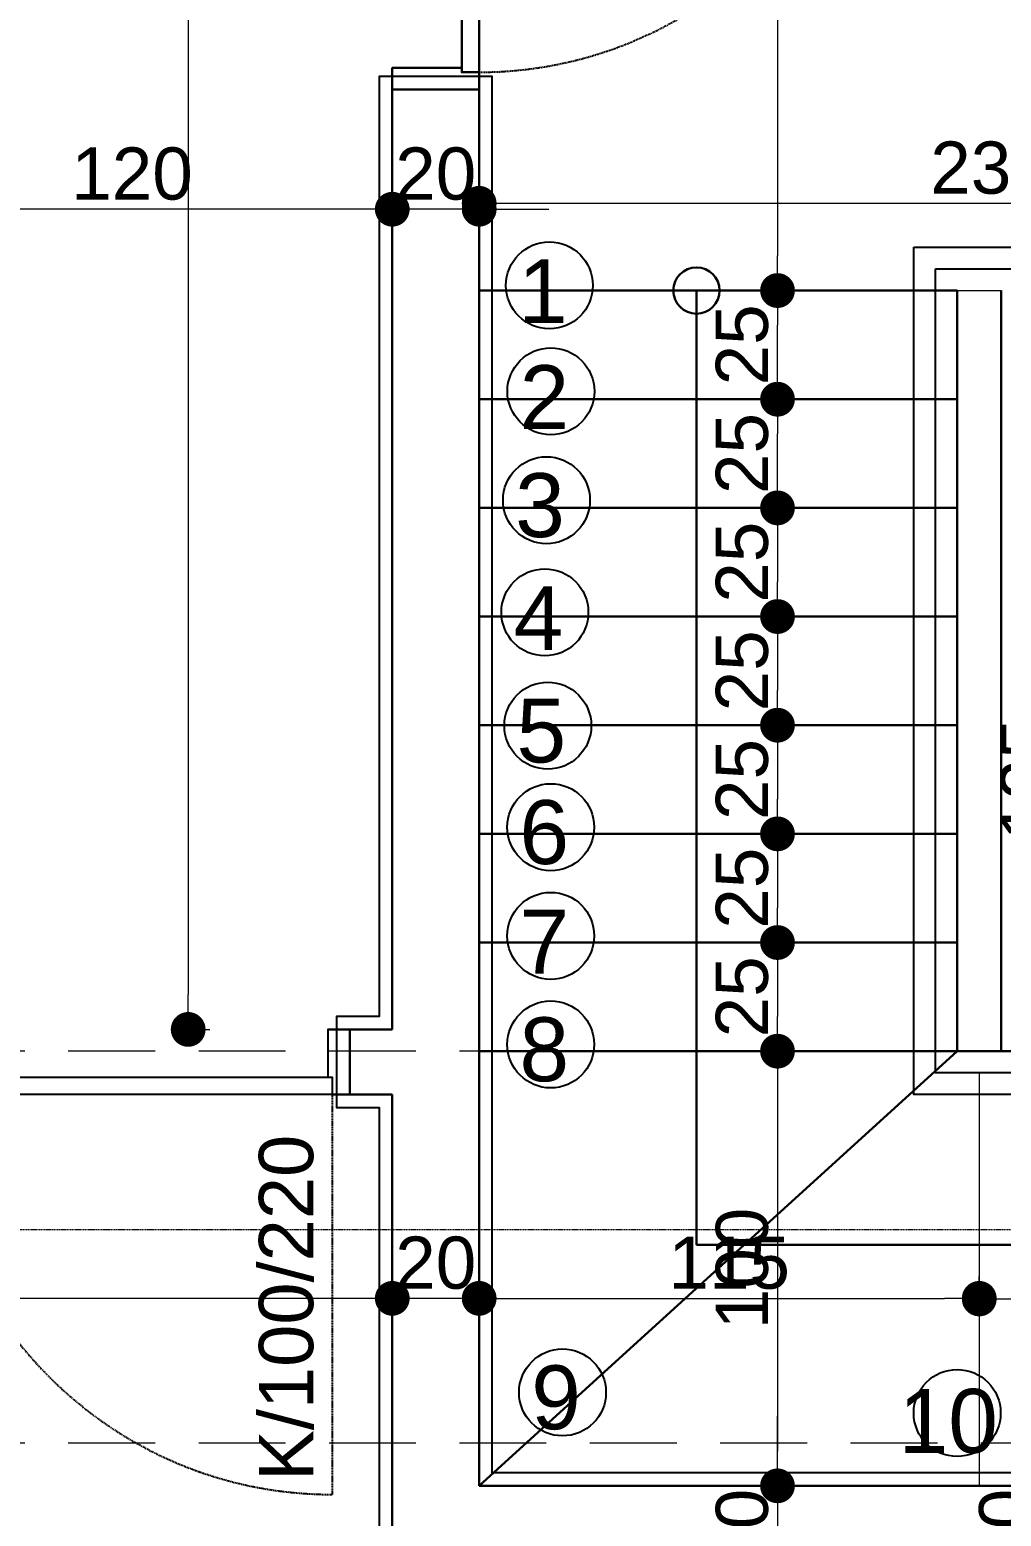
# Model space of a CAD drawing. Header units: millimetres. Extents: x 38129 to 72024, y -56282 to 16512.
# Drawn here: x 54794.2 to 55017.7, y -44767.4 to -44425.4 of the extents above; entities that cross this region are included whole.
import ezdxf

# ---------------------------------------------------------------- set-up
doc = ezdxf.new("R2010")
doc.units = ezdxf.units.MM
doc.linetypes.add('HIDDEN', pattern=[0.375, 0.25, -0.125])
for name, color, linetype, lineweight in [('AKS', 55, 'HIDDEN', 0), ('DIŞÖLÇÜ', 37, 'Continuous', 0), ('DUVAR', 255, 'Continuous', 30), ('KAPI', 4, 'Continuous', 30), ('M', 210, 'Continuous', 30), ('pencere+KAPI', 1, 'Continuous', 0), ('ölçü İÇ', 31, 'Continuous', 0)]:
    doc.layers.add(name, color=color, linetype=linetype, lineweight=lineweight)
for name, color, linetype in [('HIDDEN', 1, 'HIDDEN'), ('sıva', 41, 'Continuous'), ('tefriş', 42, 'Continuous')]:
    doc.layers.add(name, color=color, linetype=linetype)
doc.styles.add('icdisolcu_yazi', font='arial.ttf')
doc.styles.get("Standard").update_dxf_attribs({"font": 'arial.ttf'})
doc.styles.add('style1', font='arial.ttf')
doc.dimstyles.new('İç Ölçü', dxfattribs={"dimtxt": 12, "dimasz": 8, "dimexe": 5, "dimexo": 0, "dimgap": 2, "dimtad": 1, "dimdec": 0, "dimzin": 12, "dimdsep": 46, "dimtxsty": 'icdisolcu_yazi', "dimblk": 'DOT', "dimcen": 8, "dimdle": 5, "dimclrd": 256, "dimclre": 256, "dimclrt": 7, "dimadec": 0, "dimazin": 3, "dimtfac": 1, "dimtdec": 0, "dimtix": 1, "dimtmove": 2, "dimatfit": 3, "dimldrblk": 'DOT', "dimfxl": 0, "dimtolj": 1, "dimtzin": 0, "dimlwd": -1, "dimlwe": -1, "dimarcsym": 0})

# ---------------------------------------------------------------- blocks, each defined once
blk = doc.blocks.new('*U7')
for p, q in [((4, 0), (0, 0)), ((96, 0), (100, 0))]:
    blk.add_line(p, q)
blk.add_lwpolyline([(4, 0), (96, 0), (96, -4), (4, -4)], close=True)
for points in [[(0, -20), (5, -20), (5, -4)], [(100, -20), (95, -20), (95, -4)]]:
    blk.add_lwpolyline(points)
at = {"layer": 'DUVAR'}
for p, q in [((0, 0), (0, -20)), ((100, 0), (100, -20))]:
    blk.add_line(p, q, dxfattribs=at)
at = {"layer": 'HIDDEN'}
blk.add_line((4, 0), (4, 92), dxfattribs=at)
blk.add_arc((4, 0), 92, 360, 90, dxfattribs=at)
blk = doc.blocks.new('_Dot')
at = {"color": 0, "lineweight": -2}
blk.add_line((-0.5, 0), (-1, 0), dxfattribs=at)
at = {"color": 0, "lineweight": 30, "const_width": 0.5}
blk.add_lwpolyline([(-0.25, 0, 1), (0.25, 0, 1)], format="xyb", close=True, dxfattribs=at)
blk = doc.blocks.new('*D1805')
at = {"layer": 'Defpoints', "color": 0, "lineweight": 120, "transparency": 16777216}
for p in [(54966.25, -44760.44), (54966.25, -44780.44), (54966.28, -44780.44)]:
    blk.add_point(p, dxfattribs=at)
at = {"layer": 'ölçü İÇ', "linetype": 'Continuous', "transparency": 16777216}
for p, q in [((54966.25, -44752.44), (54966.25, -44744.44)), ((54966.25, -44760.44), (54966.25, -44780.44)), ((54966.25, -44788.44), (54966.25, -44796.44))]:
    blk.add_line(p, q, dxfattribs=at)
at = {"layer": 'ölçü İÇ', "transparency": 16777216}
for p, q in [((54966.25, -44760.44), (54961.25, -44760.44)), ((54966.28, -44780.44), (54961.25, -44780.44))]:
    blk.add_line(p, q, dxfattribs=at)
at = {"layer": 'ölçü İÇ', "transparency": 16777216, "xscale": 8, "yscale": 8, "zscale": 8}
for p, rotation in [((54966.25, -44760.44), 270), ((54966.25, -44780.44), 90)]:
    blk.add_blockref('_Dot', p, dxfattribs=dict(at, rotation=rotation))
at = {"layer": 'ölçü İÇ', "color": 7, "transparency": 16777216, "insert": (54958.13, -44770.44), "char_height": 12, "attachment_point": 5, "rotation": 90, "style": 'icdisolcu_yazi'}
blk.add_mtext('\\A1;20', dxfattribs=at)
blk = doc.blocks.new('*D1806')
at = {"layer": 'Defpoints', "color": 0, "lineweight": 120, "transparency": 16777216}
for p in [(55026.83, -44760.44), (55026.83, -44780.44), (55062.13, -44780.44)]:
    blk.add_point(p, dxfattribs=at)
at = {"layer": 'ölçü İÇ', "linetype": 'Continuous', "transparency": 16777216}
for p, q in [((55026.83, -44752.44), (55026.83, -44744.44)), ((55026.83, -44760.44), (55026.83, -44780.44)), ((55026.83, -44788.44), (55026.83, -44796.44))]:
    blk.add_line(p, q, dxfattribs=at)
at = {"layer": 'ölçü İÇ', "transparency": 16777216}
for p, q in [((55026.83, -44760.44), (55031.83, -44760.44)), ((55031.83, -44780.44), (55021.83, -44780.44))]:
    blk.add_line(p, q, dxfattribs=at)
at = {"layer": 'ölçü İÇ', "transparency": 16777216, "xscale": 8, "yscale": 8, "zscale": 8}
for p, rotation in [((55026.83, -44760.44), 270), ((55026.83, -44780.44), 90)]:
    blk.add_blockref('_Dot', p, dxfattribs=dict(at, rotation=rotation))
at = {"layer": 'ölçü İÇ', "color": 7, "transparency": 16777216, "insert": (55018.7, -44770.44), "char_height": 12, "attachment_point": 5, "rotation": 90, "style": 'icdisolcu_yazi'}
blk.add_mtext('\\A1;20', dxfattribs=at)
blk = doc.blocks.new('*D1816')
at = {"layer": 'Defpoints', "color": 0, "lineweight": 120, "transparency": 16777216}
for p in [(54877.6, -44717.31), (54897.6, -44717.31), (54877.6, -44735.17)]:
    blk.add_point(p, dxfattribs=at)
at = {"layer": 'ölçü İÇ', "transparency": 16777216}
for p, q in [((54877.6, -44722.31), (54877.6, -44712.31)), ((54897.6, -44717.31), (54897.6, -44712.31))]:
    blk.add_line(p, q, dxfattribs=at)
at = {"layer": 'ölçü İÇ', "linetype": 'Continuous', "transparency": 16777216}
for p, q in [((54869.6, -44717.31), (54861.6, -44717.31)), ((54897.6, -44717.31), (54877.6, -44717.31)), ((54905.6, -44717.31), (54913.6, -44717.31))]:
    blk.add_line(p, q, dxfattribs=at)
at = {"layer": 'ölçü İÇ', "transparency": 16777216, "xscale": 8, "yscale": 8, "zscale": 8}
blk.add_blockref('_Dot', (54877.6, -44717.31), dxfattribs=at)
at = {"layer": 'ölçü İÇ', "transparency": 16777216, "xscale": 8, "yscale": 8, "zscale": 8, "rotation": 180}
blk.add_blockref('_Dot', (54897.6, -44717.31), dxfattribs=at)
at = {"layer": 'ölçü İÇ', "color": 7, "transparency": 16777216, "insert": (54887.6, -44709.18), "char_height": 12, "attachment_point": 5, "style": 'icdisolcu_yazi'}
blk.add_mtext('\\A1;20', dxfattribs=at)
blk = doc.blocks.new('*D1817')
at = {"layer": 'Defpoints', "color": 0, "lineweight": 120, "transparency": 16777216}
for p in [(54602.6, -44688.65), (54602.6, -44717.31), (54877.6, -44717.31)]:
    blk.add_point(p, dxfattribs=at)
at = {"layer": 'ölçü İÇ', "transparency": 16777216}
for p, q in [((54602.6, -44712.31), (54602.6, -44722.31)), ((54877.6, -44717.31), (54877.6, -44722.31))]:
    blk.add_line(p, q, dxfattribs=at)
at = {"layer": 'ölçü İÇ', "linetype": 'Continuous', "transparency": 16777216}
blk.add_line((54869.6, -44717.31), (54610.6, -44717.31), dxfattribs=at)
at = {"layer": 'ölçü İÇ', "transparency": 16777216, "xscale": 8, "yscale": 8, "zscale": 8, "rotation": 180}
blk.add_blockref('_Dot', (54602.6, -44717.31), dxfattribs=at)
at = {"layer": 'ölçü İÇ', "transparency": 16777216, "xscale": 8, "yscale": 8, "zscale": 8}
blk.add_blockref('_Dot', (54877.6, -44717.31), dxfattribs=at)
at = {"layer": 'ölçü İÇ', "color": 7, "transparency": 16777216, "insert": (54740.1, -44709.18), "char_height": 12, "attachment_point": 5, "style": 'icdisolcu_yazi'}
blk.add_mtext('\\A1;275', dxfattribs=at)
blk = doc.blocks.new('*D1823')
at = {"layer": 'Defpoints', "color": 0, "lineweight": 120, "transparency": 16777216}
for p in [(54877.6, -44466.73), (54877.6, -44466.73), (54897.6, -44466.73)]:
    blk.add_point(p, dxfattribs=at)
at = {"layer": 'ölçü İÇ', "transparency": 16777216}
for p, q in [((54877.6, -44466.73), (54877.6, -44461.73)), ((54897.6, -44466.73), (54897.6, -44461.73))]:
    blk.add_line(p, q, dxfattribs=at)
at = {"layer": 'ölçü İÇ', "linetype": 'Continuous', "transparency": 16777216}
for p, q in [((54869.6, -44466.73), (54861.6, -44466.73)), ((54897.6, -44466.73), (54877.6, -44466.73)), ((54905.6, -44466.73), (54913.6, -44466.73))]:
    blk.add_line(p, q, dxfattribs=at)
at = {"layer": 'ölçü İÇ', "transparency": 16777216, "xscale": 8, "yscale": 8, "zscale": 8}
blk.add_blockref('_Dot', (54877.6, -44466.73), dxfattribs=at)
at = {"layer": 'ölçü İÇ', "transparency": 16777216, "xscale": 8, "yscale": 8, "zscale": 8, "rotation": 180}
blk.add_blockref('_Dot', (54897.6, -44466.73), dxfattribs=at)
at = {"layer": 'ölçü İÇ', "color": 7, "transparency": 16777216, "insert": (54887.6, -44458.6), "char_height": 12, "attachment_point": 5, "style": 'icdisolcu_yazi'}
blk.add_mtext('\\A1;20', dxfattribs=at)
blk = doc.blocks.new('*D1824')
at = {"layer": 'Defpoints', "color": 0, "lineweight": 120, "transparency": 16777216}
for p in [(54757.81, -44463.57), (54757.81, -44466.73), (54877.6, -44466.73)]:
    blk.add_point(p, dxfattribs=at)
at = {"layer": 'ölçü İÇ', "transparency": 16777216}
for p, q in [((54757.81, -44463.57), (54757.81, -44471.73)), ((54877.6, -44466.73), (54877.6, -44461.73))]:
    blk.add_line(p, q, dxfattribs=at)
at = {"layer": 'ölçü İÇ', "linetype": 'Continuous', "transparency": 16777216}
blk.add_line((54869.6, -44466.73), (54765.81, -44466.73), dxfattribs=at)
at = {"layer": 'ölçü İÇ', "transparency": 16777216, "xscale": 8, "yscale": 8, "zscale": 8, "rotation": 180}
blk.add_blockref('_Dot', (54757.81, -44466.73), dxfattribs=at)
at = {"layer": 'ölçü İÇ', "transparency": 16777216, "xscale": 8, "yscale": 8, "zscale": 8}
blk.add_blockref('_Dot', (54877.6, -44466.73), dxfattribs=at)
at = {"layer": 'ölçü İÇ', "color": 7, "transparency": 16777216, "insert": (54817.71, -44458.6), "char_height": 12, "attachment_point": 5, "style": 'icdisolcu_yazi'}
blk.add_mtext('\\A1;120', dxfattribs=at)
blk = doc.blocks.new('*D1859')
at = {"layer": 'Defpoints', "color": 0, "lineweight": 120, "transparency": 16777216}
for p in [(54830.63, -43625.43), (54830.63, -44655.43), (54830.63, -44655.43)]:
    blk.add_point(p, dxfattribs=at)
at = {"layer": 'ölçü İÇ', "transparency": 16777216}
for p, q in [((54830.63, -43625.43), (54835.63, -43625.43)), ((54830.63, -44655.43), (54835.63, -44655.43))]:
    blk.add_line(p, q, dxfattribs=at)
at = {"layer": 'ölçü İÇ', "linetype": 'Continuous', "transparency": 16777216}
blk.add_line((54830.63, -43633.43), (54830.63, -44647.43), dxfattribs=at)
at = {"layer": 'ölçü İÇ', "transparency": 16777216, "xscale": 8, "yscale": 8, "zscale": 8}
for p, rotation in [((54830.63, -43625.43), 90), ((54830.63, -44655.43), 270)]:
    blk.add_blockref('_Dot', p, dxfattribs=dict(at, rotation=rotation))
at = {"layer": 'ölçü İÇ', "color": 7, "transparency": 16777216, "insert": (54822.5, -44140.43), "char_height": 12, "attachment_point": 5, "rotation": 90, "style": 'icdisolcu_yazi'}
blk.add_mtext('\\A1;1030', dxfattribs=at)
blk = doc.blocks.new('*D2035')
at = {"layer": 'Defpoints', "color": 0, "lineweight": 120, "transparency": 16777216}
for p in [(54897.6, -44466.73), (55133.19, -44465.37), (55133.19, -44466.73)]:
    blk.add_point(p, dxfattribs=at)
at = {"layer": 'ölçü İÇ', "transparency": 16777216}
for p, q in [((54897.6, -44466.73), (54897.6, -44460.37)), ((55133.19, -44466.73), (55133.19, -44460.37))]:
    blk.add_line(p, q, dxfattribs=at)
at = {"layer": 'ölçü İÇ', "linetype": 'Continuous', "transparency": 16777216}
blk.add_line((54905.6, -44465.37), (55125.19, -44465.37), dxfattribs=at)
at = {"layer": 'ölçü İÇ', "transparency": 16777216, "xscale": 8, "yscale": 8, "zscale": 8, "rotation": 180}
blk.add_blockref('_Dot', (54897.6, -44465.37), dxfattribs=at)
at = {"layer": 'ölçü İÇ', "transparency": 16777216, "xscale": 8, "yscale": 8, "zscale": 8}
blk.add_blockref('_Dot', (55133.19, -44465.37), dxfattribs=at)
at = {"layer": 'ölçü İÇ', "color": 7, "transparency": 16777216, "insert": (55015.39, -44457.24), "char_height": 12, "attachment_point": 5, "style": 'icdisolcu_yazi'}
blk.add_mtext('\\A1;236', dxfattribs=at)
blk = doc.blocks.new('*D2045')
at = {"layer": 'Defpoints', "color": 0, "lineweight": 120, "transparency": 16777216}
for p in [(54980.53, -44320.43), (54966.25, -44485.44), (54971.14, -44485.44)]:
    blk.add_point(p, dxfattribs=at)
at = {"layer": 'ölçü İÇ', "transparency": 16777216}
for p, q in [((54971.25, -44320.43), (54961.25, -44320.43)), ((54971.14, -44485.44), (54961.25, -44485.44))]:
    blk.add_line(p, q, dxfattribs=at)
at = {"layer": 'ölçü İÇ', "linetype": 'Continuous', "transparency": 16777216}
blk.add_line((54966.25, -44328.43), (54966.25, -44477.44), dxfattribs=at)
at = {"layer": 'ölçü İÇ', "transparency": 16777216, "xscale": 8, "yscale": 8, "zscale": 8}
for p, rotation in [((54966.25, -44320.43), 90), ((54966.25, -44485.44), 270)]:
    blk.add_blockref('_Dot', p, dxfattribs=dict(at, rotation=rotation))
at = {"layer": 'ölçü İÇ', "color": 7, "transparency": 16777216, "insert": (54958.13, -44402.94), "char_height": 12, "attachment_point": 5, "rotation": 90, "style": 'icdisolcu_yazi'}
blk.add_mtext('\\A1;165', dxfattribs=at)
blk = doc.blocks.new('*D2046')
at = {"layer": 'Defpoints', "color": 0, "lineweight": 120, "transparency": 16777216}
for p in [(54971.14, -44535.44), (54966.25, -44560.44), (54966.25, -44560.44)]:
    blk.add_point(p, dxfattribs=at)
at = {"layer": 'ölçü İÇ', "transparency": 16777216}
for p, q in [((54971.14, -44535.44), (54961.25, -44535.44)), ((54966.25, -44560.44), (54971.25, -44560.44))]:
    blk.add_line(p, q, dxfattribs=at)
at = {"layer": 'ölçü İÇ', "linetype": 'Continuous', "transparency": 16777216}
blk.add_line((54966.25, -44543.44), (54966.25, -44552.44), dxfattribs=at)
at = {"layer": 'ölçü İÇ', "transparency": 16777216, "xscale": 8, "yscale": 8, "zscale": 8}
for p, rotation in [((54966.25, -44535.44), 90), ((54966.25, -44560.44), 270)]:
    blk.add_blockref('_Dot', p, dxfattribs=dict(at, rotation=rotation))
at = {"layer": 'ölçü İÇ', "color": 7, "transparency": 16777216, "insert": (54958.13, -44547.94), "char_height": 12, "attachment_point": 5, "rotation": 90, "style": 'icdisolcu_yazi'}
blk.add_mtext('\\A1;25', dxfattribs=at)
blk = doc.blocks.new('*D2047')
at = {"layer": 'Defpoints', "color": 0, "lineweight": 120, "transparency": 16777216}
for p in [(54966.25, -44560.44), (54966.25, -44585.44), (54966.25, -44585.44)]:
    blk.add_point(p, dxfattribs=at)
at = {"layer": 'ölçü İÇ', "transparency": 16777216}
for p, q in [((54966.25, -44560.44), (54971.25, -44560.44)), ((54966.25, -44585.44), (54971.25, -44585.44))]:
    blk.add_line(p, q, dxfattribs=at)
at = {"layer": 'ölçü İÇ', "linetype": 'Continuous', "transparency": 16777216}
blk.add_line((54966.25, -44568.44), (54966.25, -44577.44), dxfattribs=at)
at = {"layer": 'ölçü İÇ', "transparency": 16777216, "xscale": 8, "yscale": 8, "zscale": 8}
for p, rotation in [((54966.25, -44560.44), 90), ((54966.25, -44585.44), 270)]:
    blk.add_blockref('_Dot', p, dxfattribs=dict(at, rotation=rotation))
at = {"layer": 'ölçü İÇ', "color": 7, "transparency": 16777216, "insert": (54958.13, -44572.94), "char_height": 12, "attachment_point": 5, "rotation": 90, "style": 'icdisolcu_yazi'}
blk.add_mtext('\\A1;25', dxfattribs=at)
blk = doc.blocks.new('*D2048')
at = {"layer": 'Defpoints', "color": 0, "lineweight": 120, "transparency": 16777216}
for p in [(54966.25, -44585.44), (54966.25, -44610.44), (54966.25, -44610.44)]:
    blk.add_point(p, dxfattribs=at)
at = {"layer": 'ölçü İÇ', "transparency": 16777216}
for p, q in [((54966.25, -44585.44), (54971.25, -44585.44)), ((54966.25, -44610.44), (54971.25, -44610.44))]:
    blk.add_line(p, q, dxfattribs=at)
at = {"layer": 'ölçü İÇ', "linetype": 'Continuous', "transparency": 16777216}
blk.add_line((54966.25, -44593.44), (54966.25, -44602.44), dxfattribs=at)
at = {"layer": 'ölçü İÇ', "transparency": 16777216, "xscale": 8, "yscale": 8, "zscale": 8}
for p, rotation in [((54966.25, -44585.44), 90), ((54966.25, -44610.44), 270)]:
    blk.add_blockref('_Dot', p, dxfattribs=dict(at, rotation=rotation))
at = {"layer": 'ölçü İÇ', "color": 7, "transparency": 16777216, "insert": (54958.13, -44597.94), "char_height": 12, "attachment_point": 5, "rotation": 90, "style": 'icdisolcu_yazi'}
blk.add_mtext('\\A1;25', dxfattribs=at)
blk = doc.blocks.new('*D2049')
at = {"layer": 'Defpoints', "color": 0, "lineweight": 120, "transparency": 16777216}
for p in [(54966.25, -44610.44), (54966.25, -44635.44), (54966.25, -44635.44)]:
    blk.add_point(p, dxfattribs=at)
at = {"layer": 'ölçü İÇ', "transparency": 16777216}
for p, q in [((54966.25, -44610.44), (54971.25, -44610.44)), ((54966.25, -44635.44), (54971.25, -44635.44))]:
    blk.add_line(p, q, dxfattribs=at)
at = {"layer": 'ölçü İÇ', "linetype": 'Continuous', "transparency": 16777216}
blk.add_line((54966.25, -44618.44), (54966.25, -44627.44), dxfattribs=at)
at = {"layer": 'ölçü İÇ', "transparency": 16777216, "xscale": 8, "yscale": 8, "zscale": 8}
for p, rotation in [((54966.25, -44610.44), 90), ((54966.25, -44635.44), 270)]:
    blk.add_blockref('_Dot', p, dxfattribs=dict(at, rotation=rotation))
at = {"layer": 'ölçü İÇ', "color": 7, "transparency": 16777216, "insert": (54958.13, -44622.94), "char_height": 12, "attachment_point": 5, "rotation": 90, "style": 'icdisolcu_yazi'}
blk.add_mtext('\\A1;25', dxfattribs=at)
blk = doc.blocks.new('*D2050')
at = {"layer": 'Defpoints', "color": 0, "lineweight": 120, "transparency": 16777216}
for p in [(54966.25, -44635.44), (54966.25, -44660.44), (54966.25, -44660.44)]:
    blk.add_point(p, dxfattribs=at)
at = {"layer": 'ölçü İÇ', "transparency": 16777216}
for p, q in [((54966.25, -44635.44), (54971.25, -44635.44)), ((54966.25, -44660.44), (54971.25, -44660.44))]:
    blk.add_line(p, q, dxfattribs=at)
at = {"layer": 'ölçü İÇ', "linetype": 'Continuous', "transparency": 16777216}
blk.add_line((54966.25, -44643.44), (54966.25, -44652.44), dxfattribs=at)
at = {"layer": 'ölçü İÇ', "transparency": 16777216, "xscale": 8, "yscale": 8, "zscale": 8}
for p, rotation in [((54966.25, -44635.44), 90), ((54966.25, -44660.44), 270)]:
    blk.add_blockref('_Dot', p, dxfattribs=dict(at, rotation=rotation))
at = {"layer": 'ölçü İÇ', "color": 7, "transparency": 16777216, "insert": (54958.13, -44647.94), "char_height": 12, "attachment_point": 5, "rotation": 90, "style": 'icdisolcu_yazi'}
blk.add_mtext('\\A1;25', dxfattribs=at)
blk = doc.blocks.new('*D2051')
at = {"layer": 'Defpoints', "color": 0, "lineweight": 120, "transparency": 16777216}
for p in [(54966.25, -44660.44), (54966.25, -44760.44), (54966.25, -44760.44)]:
    blk.add_point(p, dxfattribs=at)
at = {"layer": 'ölçü İÇ', "transparency": 16777216}
for p, q in [((54966.25, -44660.44), (54971.25, -44660.44)), ((54966.25, -44760.44), (54961.25, -44760.44))]:
    blk.add_line(p, q, dxfattribs=at)
at = {"layer": 'ölçü İÇ', "linetype": 'Continuous', "transparency": 16777216}
blk.add_line((54966.25, -44668.44), (54966.25, -44752.44), dxfattribs=at)
at = {"layer": 'ölçü İÇ', "transparency": 16777216, "xscale": 8, "yscale": 8, "zscale": 8}
for p, rotation in [((54966.25, -44660.44), 90), ((54966.25, -44760.44), 270)]:
    blk.add_blockref('_Dot', p, dxfattribs=dict(at, rotation=rotation))
at = {"layer": 'ölçü İÇ', "color": 7, "transparency": 16777216, "insert": (54958.13, -44710.44), "char_height": 12, "attachment_point": 5, "rotation": 90, "style": 'icdisolcu_yazi'}
blk.add_mtext('\\A1;100', dxfattribs=at)
blk = doc.blocks.new('*D2053')
at = {"layer": 'Defpoints', "color": 0, "lineweight": 120, "transparency": 16777216}
for p in [(55042.13, -44535.44), (55042.13, -44535.44), (55042.13, -44660.44)]:
    blk.add_point(p, dxfattribs=at)
at = {"layer": 'ölçü İÇ', "transparency": 16777216}
for p, q in [((55042.13, -44535.44), (55047.13, -44535.44)), ((55042.13, -44660.44), (55047.13, -44660.44))]:
    blk.add_line(p, q, dxfattribs=at)
at = {"layer": 'ölçü İÇ', "linetype": 'Continuous', "transparency": 16777216}
blk.add_line((55042.13, -44652.44), (55042.13, -44543.44), dxfattribs=at)
at = {"layer": 'ölçü İÇ', "transparency": 16777216, "xscale": 8, "yscale": 8, "zscale": 8}
for p, rotation in [((55042.13, -44535.44), 90), ((55042.13, -44660.44), 270)]:
    blk.add_blockref('_Dot', p, dxfattribs=dict(at, rotation=rotation))
at = {"layer": 'ölçü İÇ', "color": 7, "transparency": 16777216, "insert": (55023.7, -44597.94), "char_height": 12, "attachment_point": 5, "rotation": 90, "style": 'icdisolcu_yazi'}
blk.add_mtext('\\A1;125', dxfattribs=at)
blk = doc.blocks.new('*D2193')
at = {"layer": 'Defpoints', "color": 0, "transparency": 16777216}
for p in [(54897.6, -44717.31), (55012.68, -44717.31), (55012.68, -44717.31)]:
    blk.add_point(p, dxfattribs=at)
at = {"layer": 'DIŞÖLÇÜ', "transparency": 16777216}
for p, q in [((54897.6, -44717.31), (54897.6, -44712.31)), ((55012.68, -44717.31), (55012.68, -44712.31)), ((54905.6, -44717.31), (55004.68, -44717.31))]:
    blk.add_line(p, q, dxfattribs=at)
at = {"layer": 'DIŞÖLÇÜ', "transparency": 16777216, "xscale": 8, "yscale": 8, "zscale": 8, "rotation": 180}
blk.add_blockref('_Dot', (54897.6, -44717.31), dxfattribs=at)
at = {"layer": 'DIŞÖLÇÜ', "transparency": 16777216, "xscale": 8, "yscale": 8, "zscale": 8}
blk.add_blockref('_Dot', (55012.68, -44717.31), dxfattribs=at)
at = {"layer": 'DIŞÖLÇÜ', "color": 7, "transparency": 16777216, "insert": (54955.14, -44709.18), "char_height": 12, "attachment_point": 5, "style": 'icdisolcu_yazi'}
blk.add_mtext('\\A1;115', dxfattribs=at)
blk = doc.blocks.new('*D2194')
at = {"layer": 'Defpoints', "color": 0, "transparency": 16777216}
for p in [(55012.68, -44717.31), (55132.61, -44717.45), (55132.61, -44717.45)]:
    blk.add_point(p, dxfattribs=at)
at = {"layer": 'DIŞÖLÇÜ', "transparency": 16777216}
for p, q in [((55132.61, -44717.45), (55132.61, -44712.45)), ((55012.68, -44717.31), (55012.68, -44722.45)), ((55020.68, -44717.45), (55124.61, -44717.45))]:
    blk.add_line(p, q, dxfattribs=at)
at = {"layer": 'DIŞÖLÇÜ', "transparency": 16777216, "xscale": 8, "yscale": 8, "zscale": 8, "rotation": 180}
blk.add_blockref('_Dot', (55012.68, -44717.45), dxfattribs=at)
at = {"layer": 'DIŞÖLÇÜ', "transparency": 16777216, "xscale": 8, "yscale": 8, "zscale": 8}
blk.add_blockref('_Dot', (55132.61, -44717.45), dxfattribs=at)
at = {"layer": 'DIŞÖLÇÜ', "color": 7, "transparency": 16777216, "insert": (55072.64, -44709.32), "char_height": 12, "attachment_point": 5, "style": 'icdisolcu_yazi'}
blk.add_mtext('\\A1;120', dxfattribs=at)
blk = doc.blocks.new('*D2200')
at = {"layer": 'Defpoints', "color": 0, "lineweight": 120, "transparency": 16777216}
for p in [(54966.25, -44510.44), (54971.14, -44510.44), (54971.14, -44535.44)]:
    blk.add_point(p, dxfattribs=at)
at = {"layer": 'DIŞÖLÇÜ', "transparency": 16777216}
for p, q in [((54971.14, -44510.44), (54961.25, -44510.44)), ((54971.14, -44535.44), (54961.25, -44535.44))]:
    blk.add_line(p, q, dxfattribs=at)
at = {"layer": 'DIŞÖLÇÜ', "linetype": 'Continuous', "transparency": 16777216}
blk.add_line((54966.25, -44527.44), (54966.25, -44518.44), dxfattribs=at)
at = {"layer": 'DIŞÖLÇÜ', "transparency": 16777216, "xscale": 8, "yscale": 8, "zscale": 8}
for p, rotation in [((54966.25, -44510.44), 90), ((54966.25, -44535.44), 270)]:
    blk.add_blockref('_Dot', p, dxfattribs=dict(at, rotation=rotation))
at = {"layer": 'DIŞÖLÇÜ', "color": 7, "transparency": 16777216, "insert": (54958.13, -44522.94), "char_height": 12, "attachment_point": 5, "rotation": 90, "style": 'icdisolcu_yazi'}
blk.add_mtext('\\A1;25', dxfattribs=at)
blk = doc.blocks.new('*D2201')
at = {"layer": 'Defpoints', "color": 0, "lineweight": 120, "transparency": 16777216}
for p in [(54966.25, -44485.44), (54971.14, -44485.44), (54971.14, -44510.44)]:
    blk.add_point(p, dxfattribs=at)
at = {"layer": 'DIŞÖLÇÜ', "transparency": 16777216}
for p, q in [((54971.14, -44485.44), (54961.25, -44485.44)), ((54971.14, -44510.44), (54961.25, -44510.44))]:
    blk.add_line(p, q, dxfattribs=at)
at = {"layer": 'DIŞÖLÇÜ', "linetype": 'Continuous', "transparency": 16777216}
blk.add_line((54966.25, -44502.44), (54966.25, -44493.44), dxfattribs=at)
at = {"layer": 'DIŞÖLÇÜ', "transparency": 16777216, "xscale": 8, "yscale": 8, "zscale": 8}
for p, rotation in [((54966.25, -44485.44), 90), ((54966.25, -44510.44), 270)]:
    blk.add_blockref('_Dot', p, dxfattribs=dict(at, rotation=rotation))
at = {"layer": 'DIŞÖLÇÜ', "color": 7, "transparency": 16777216, "insert": (54958.13, -44497.94), "char_height": 12, "attachment_point": 5, "rotation": 90, "style": 'icdisolcu_yazi'}
blk.add_mtext('\\A1;25', dxfattribs=at)
blk = doc.blocks.new('*D2221')
at = {"layer": 'Defpoints', "color": 0, "lineweight": 120, "transparency": 16777216}
for p in [(54966.25, -44760.44), (54966.25, -44780.44), (54966.28, -44780.44)]:
    blk.add_point(p, dxfattribs=at)
at = {"layer": 'ölçü İÇ', "linetype": 'Continuous', "transparency": 16777216}
for p, q in [((54966.25, -44752.44), (54966.25, -44744.44)), ((54966.25, -44760.44), (54966.25, -44780.44)), ((54966.25, -44788.44), (54966.25, -44796.44))]:
    blk.add_line(p, q, dxfattribs=at)
at = {"layer": 'ölçü İÇ', "transparency": 16777216}
for p, q in [((54966.25, -44760.44), (54961.25, -44760.44)), ((54966.28, -44780.44), (54961.25, -44780.44))]:
    blk.add_line(p, q, dxfattribs=at)
at = {"layer": 'ölçü İÇ', "transparency": 16777216, "xscale": 8, "yscale": 8, "zscale": 8}
for p, rotation in [((54966.25, -44760.44), 270), ((54966.25, -44780.44), 90)]:
    blk.add_blockref('_Dot', p, dxfattribs=dict(at, rotation=rotation))
at = {"layer": 'ölçü İÇ', "color": 7, "transparency": 16777216, "insert": (54958.13, -44770.44), "char_height": 12, "attachment_point": 5, "rotation": 90, "style": 'icdisolcu_yazi'}
blk.add_mtext('\\A1;20', dxfattribs=at)

msp = doc.modelspace()

# ---------------------------------------------------------------- linework, layer by layer
msp.add_line((54863.8, -44670.43), (54867.8, -44670.43))
msp.add_lwpolyline([(54867.8, -44655.43), (54862.8, -44655.43), (54862.8, -44666.43)])
msp.add_lwpolyline([(54863.8, -44670.43), (54771.8, -44670.43), (54771.8, -44666.43), (54863.8, -44666.43)], close=True)
at = {"layer": 'AKS', "ltscale": 80}
for p, q in [((55963.05, -44660.43), (53747.73, -44660.43)), ((55963.05, -44750.6), (53747.73, -44750.6))]:
    msp.add_line(p, q, dxfattribs=at)
at = {"layer": 'DIŞÖLÇÜ'}
for p, q in [((55007.6, -44485.44), (55017.75, -44485.44)), ((55012.68, -44665.43), (55012.68, -44760.44))]:
    msp.add_line(p, q, dxfattribs=at)
at = {"layer": 'DUVAR'}
for p, q in [((54877.6, -44434.2), (54877.6, -44524.67)), ((54897.6, -44760.44), (54897.6, -44435.2)), ((54877.6, -44524.67), (54877.6, -44655.43)), ((54862.8, -44655.43), (54877.6, -44655.43)), ((54867.8, -44670.43), (54867.8, -44655.43)), ((54863.8, -44670.43), (54877.6, -44670.43)), ((54877.6, -44780.44), (54877.6, -44670.43)), ((54897.6, -44760.44), (55072.75, -44760.44)), ((54897.6, -44760.44), (55072.75, -44760.44))]:
    msp.add_line(p, q, dxfattribs=at)
at = {"layer": 'HIDDEN'}
msp.add_line((54863.8, -44670.43), (54863.8, -44762.43), dxfattribs=at)
msp.add_arc((54863.8, -44670.43), 92, 180, 270, dxfattribs=at)
at = {"layer": 'M'}
for p, q in [((54897.6, -44485.44), (55007.6, -44485.44)), ((54947.6, -44485.44), (54947.6, -44705.02)), ((55007.6, -44660.44), (55007.6, -44485.44)), ((55017.75, -44485.44), (55017.75, -44660.44)), ((54897.6, -44510.44), (55007.6, -44510.44)), ((54897.6, -44535.44), (55007.6, -44535.44)), ((54897.6, -44560.44), (55007.6, -44560.44)), ((54897.6, -44585.44), (55007.6, -44585.44)), ((54897.6, -44610.44), (55007.6, -44610.44)), ((54897.6, -44635.44), (55007.6, -44635.44)), ((54897.6, -44660.44), (55133.19, -44660.44)), ((55007.6, -44660.44), (54897.6, -44760.44)), ((54947.6, -44705.02), (55098.29, -44705.02))]:
    msp.add_line(p, q, dxfattribs=at)
msp.add_circle((54947.6, -44485.44), 5.33, dxfattribs=at)
at = {"layer": 'pencere+KAPI', "linetype": 'HIDDEN'}
msp.add_line((55761.46, -44701.51), (53783.03, -44701.51), dxfattribs=at)
at = {"layer": 'sıva'}
msp.add_lwpolyline([(55072.75, -44757.44), (54900.6, -44757.44), (54900.6, -44436.2), (54874.6, -44436.2), (54874.6, -44652.43), (54864.8, -44652.43), (54864.8, -44673.43), (54874.6, -44673.43), (54874.6, -44783.44), (55099.78, -44783.49), (55099.77, -44793.43), (55120.77, -44793.44), (55120.78, -44783.45), (55585.57, -44783.45), (55585.57, -44737.44), (55564.58, -44737.44), (55564.58, -44757.44), (55477.75, -44757.44)], dxfattribs=at)
at = {"layer": 'tefriş'}
for points in [[(54997.6, -44475.44), (55027.75, -44475.44), (55027.75, -44670.43), (54997.6, -44670.43)], [(55002.6, -44480.44), (55022.75, -44480.44), (55022.75, -44665.43), (55002.6, -44665.43)]]:
    msp.add_lwpolyline(points, close=True, dxfattribs=at)
for centre in [(54913.76, -44484.25), (54914.1, -44508.63), (54913.09, -44533.68), (54912.71, -44559.48), (54913.39, -44585.55), (54914.07, -44608.91), (54914.07, -44633.91), (54914.07, -44658.89), (54916.78, -44738.95), (55007.6, -44743.69)]:
    msp.add_circle(centre, 10, dxfattribs=at)

# ---------------------------------------------------------------- block references
at = {"layer": 'KAPI', "rotation": 270.0000000000001}
msp.add_blockref('*U7', (54897.6, -44339.2), dxfattribs=at)

# ---------------------------------------------------------------- texts
at = {"layer": 'pencere+KAPI', "insert": (54846.9, -44679.67), "char_height": 12.5, "width": 27.0954, "attachment_point": 3, "rotation": 90, "style": 'style1'}
msp.add_mtext('K/100/220', dxfattribs=at)
at = {"layer": 'tefriş', "char_height": 14.7, "width": 26.4931, "attachment_point": 9}
for s, insert in [('1', (54917.98, -44492.94)), ('2', (54918.32, -44517.32)), ('3', (54917.31, -44542.37)), ('4', (54916.93, -44568.16)), ('5', (54917.61, -44594.23)), ('6', (54918.29, -44617.59)), ('7', (54918.29, -44642.59)), ('8', (54918.29, -44667.57)), ('9', (54921, -44747.64)), ('10', (55016.97, -44753.06))]:
    msp.add_mtext(s, dxfattribs=dict(at, insert=insert))

# ---------------------------------------------------------------- dimensions: what is measured, and where the dimension line sits
at = {"layer": 'DIŞÖLÇÜ'}
for base, p1, p2, picture, middle in [((54966.25, -44485.44), (54971.14, -44510.44), (54971.14, -44485.44), '*D2201', (54958.13, -44497.94)), ((54966.25, -44510.44), (54971.14, -44535.44), (54971.14, -44510.44), '*D2200', (54958.13, -44522.94))]:
    dim = msp.add_linear_dim(base=base, p1=p1, p2=p2, angle=90, dimstyle='İç Ölçü', dxfattribs=at)
    dim.commit()
    dim.dimension.update_dxf_attribs({"geometry": picture, "text_midpoint": middle})
for base, p1, p2, picture, middle in [((55012.68, -44717.31), (54897.6, -44717.31), (55012.68, -44717.31), '*D2193', (54955.14, -44709.18)), ((55132.61, -44717.45), (55012.68, -44717.31), (55132.61, -44717.45), '*D2194', (55072.64, -44709.32))]:
    dim = msp.add_linear_dim(base=base, p1=p1, p2=p2, dimstyle='İç Ölçü', dxfattribs=at)
    dim.commit()
    dim.dimension.update_dxf_attribs({"geometry": picture, "text_midpoint": middle})
at = {"layer": 'ölçü İÇ'}
for base, p1, p2, picture, middle in [((54830.63, -44655.43), (54830.63, -43625.43), (54830.63, -44655.43), '*D1859', (54822.5, -44140.43)), ((54966.25, -44485.44), (54980.53, -44320.43), (54971.14, -44485.44), '*D2045', (54958.13, -44402.94)), ((54966.25, -44560.44), (54971.14, -44535.44), (54966.25, -44560.44), '*D2046', (54958.13, -44547.94)), ((54966.25, -44585.44), (54966.25, -44560.44), (54966.25, -44585.44), '*D2047', (54958.13, -44572.94)), ((54966.25, -44610.44), (54966.25, -44585.44), (54966.25, -44610.44), '*D2048', (54958.13, -44597.94)), ((54966.25, -44635.44), (54966.25, -44610.44), (54966.25, -44635.44), '*D2049', (54958.13, -44622.94)), ((54966.25, -44660.44), (54966.25, -44635.44), (54966.25, -44660.44), '*D2050', (54958.13, -44647.94)), ((54966.25, -44760.44), (54966.25, -44660.44), (54966.25, -44760.44), '*D2051', (54958.13, -44710.44)), ((54966.25, -44780.44), (54966.25, -44760.44), (54966.28, -44780.44), '*D1805', (54958.13, -44770.44)), ((54966.25, -44780.44), (54966.25, -44760.44), (54966.28, -44780.44), '*D2221', (54958.13, -44770.44)), ((55026.83, -44780.44), (55026.83, -44760.44), (55062.13, -44780.44), '*D1806', (55018.7, -44770.44))]:
    dim = msp.add_linear_dim(base=base, p1=p1, p2=p2, angle=90, dimstyle='İç Ölçü', dxfattribs=at)
    dim.commit()
    dim.dimension.update_dxf_attribs({"geometry": picture, "text_midpoint": middle})
for base, p1, p2, picture, middle in [((54757.81, -44466.73), (54877.6, -44466.73), (54757.81, -44463.57), '*D1824', (54817.71, -44458.6)), ((54877.6, -44466.73), (54897.6, -44466.73), (54877.6, -44466.73), '*D1823', (54887.6, -44458.6)), ((55133.19, -44465.37), (54897.6, -44466.73), (55133.19, -44466.73), '*D2035', (55015.39, -44457.24)), ((54602.6, -44717.31), (54877.6, -44717.31), (54602.6, -44688.65), '*D1817', (54740.1, -44709.18)), ((54877.6, -44717.31), (54897.6, -44717.31), (54877.6, -44735.17), '*D1816', (54887.6, -44709.18))]:
    dim = msp.add_linear_dim(base=base, p1=p1, p2=p2, dimstyle='İç Ölçü', dxfattribs=at)
    dim.commit()
    dim.dimension.update_dxf_attribs({"geometry": picture, "text_midpoint": middle})
dim = msp.add_linear_dim(base=(55042.13, -44535.44), p1=(55042.13, -44660.44), p2=(55042.13, -44535.44), angle=90, dimstyle='İç Ölçü', dxfattribs=at)
dim.commit()
dim.dimension.update_dxf_attribs({"geometry": '*D2053', "text_midpoint": (55023.7, -44597.94), "dimtype": 160})

doc.saveas('drawing.dxf')
